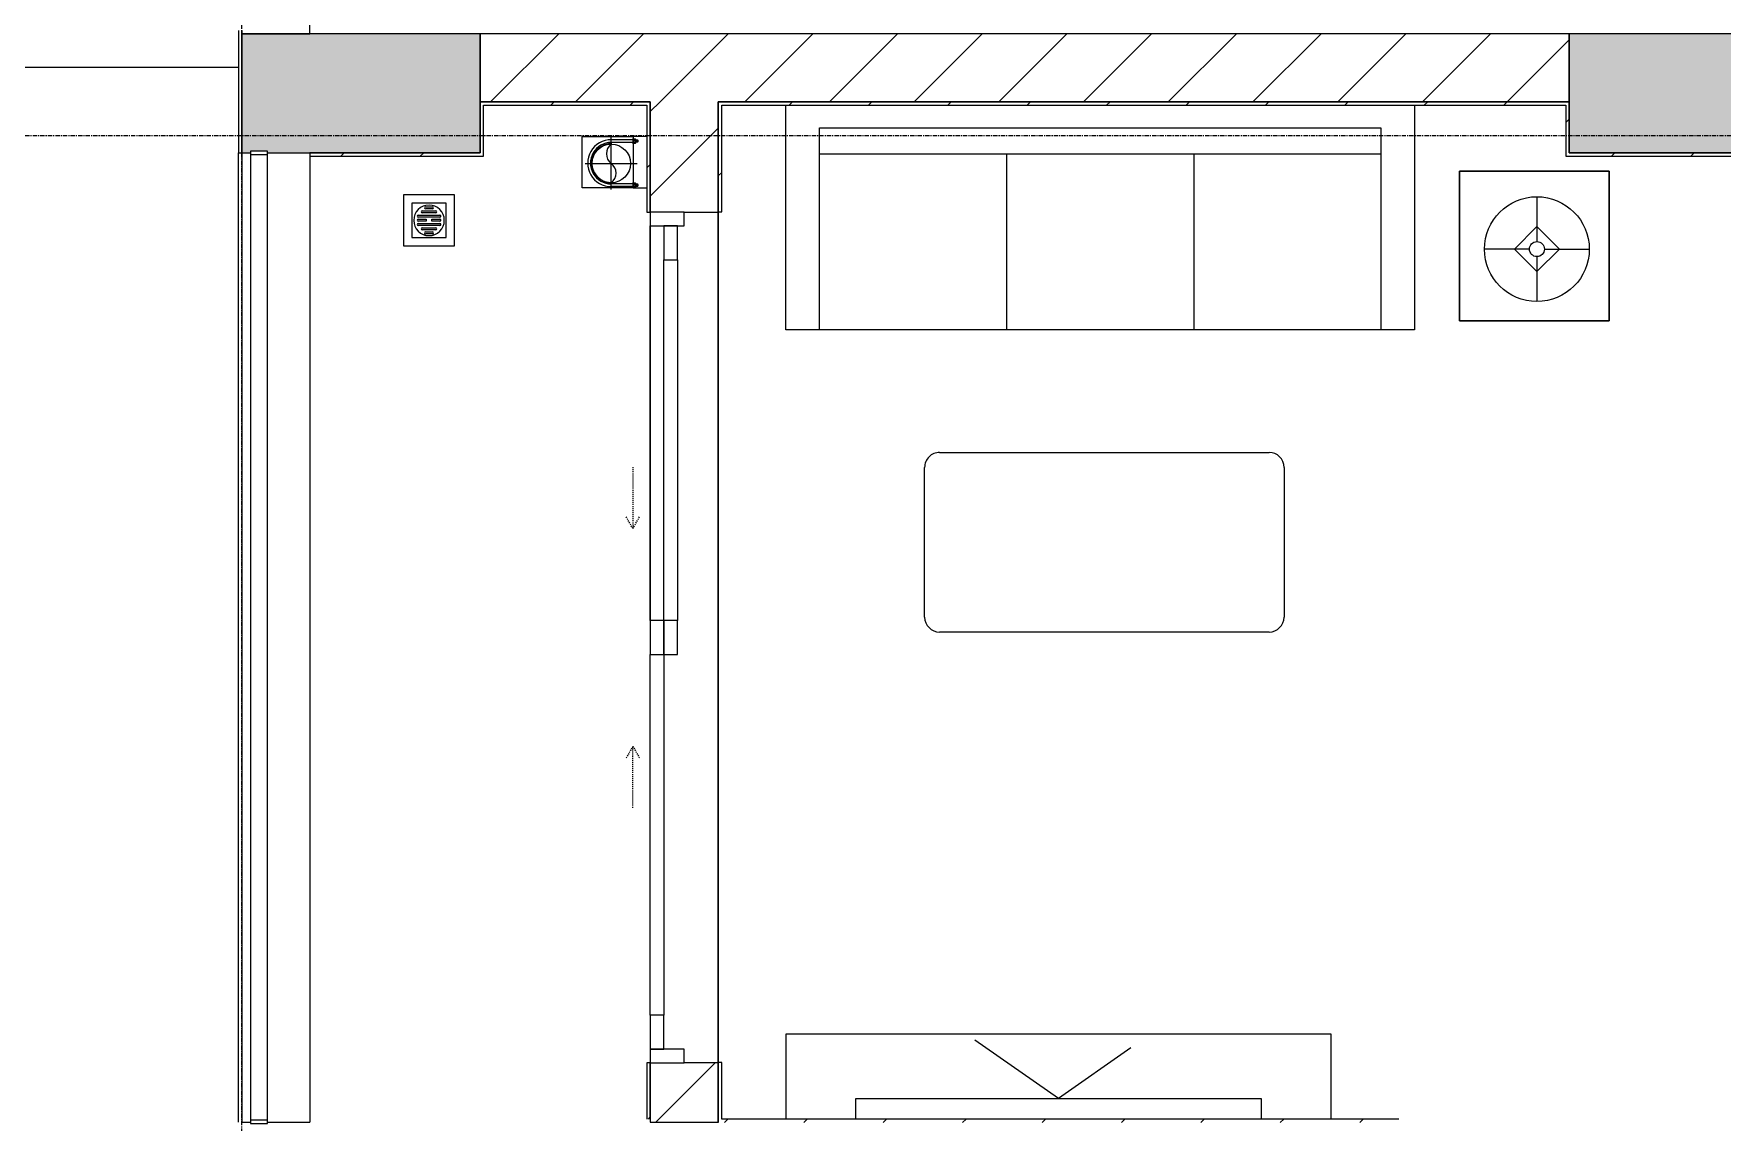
# Model space of a CAD drawing. Header units: millimetres. Extents: x 5356 to 209803, y -16346 to 109894.
# Drawn here: x 33041 to 38003, y 30637 to 33837 of the extents above; entities that cross this region are included whole.
import ezdxf

# ---------------------------------------------------------------- set-up
doc = ezdxf.new("R2010")
doc.units = ezdxf.units.MM
for name, pattern in [('Dash', [6, 3, -3]), ('Grid Line', [22.225, 12.7, -3.175, 3.175, -3.175]), ('IMPORT-CENTER _3_', [10.16, 6.35, -1.27, 1.27, -1.27])]:
    doc.linetypes.add(name, pattern=pattern)
for name, color, linetype, lineweight in [('0-1', 7, 'Continuous', 5), ('A-DOOR', 31, 'Continuous', 9), ('A-DOOR-FRAM', 31, 'Continuous', 9), ('A-DOOR-HDLN', 31, 'Dash', 9), ('A-FLOR', 192, 'Continuous', 9), ('A-FLOR-1', 9, 'Continuous', 9), ('A-FLOR-HRAL', 11, 'Continuous', 9), ('A-WALL', 113, 'Continuous', 9), ('A-WALL-3', 113, 'Continuous', 18), ('A-WALL-PATT-2', 9, 'Continuous', 9), ('A-WALL-PATT-3', 111, 'Continuous', 9), ('G-IMPT', 8, 'Continuous', 9), ('G-IMPT-2', 8, 'IMPORT-CENTER _3_', 9), ('I-FURN', 30, 'Continuous', 9), ('I-FURN-1', 9, 'Continuous', 9), ('I-WALL-1', 253, 'Continuous', 18), ('M-EQPM', 50, 'Continuous', 9), ('S-COLS-1', 254, 'Continuous', 5), ('S-COLS-2', 253, 'Continuous', 18), ('S-GRID-1', 1, 'Grid Line', 9)]:
    doc.layers.add(name, color=color, linetype=linetype, lineweight=lineweight)
pattern_1 = [(45, (0, 0), (-116.6726, 116.6726), [])]
pattern_2 = [(45, (0, 0), (-124.4508, 124.4508), [])]

# ---------------------------------------------------------------- blocks, each defined once
blk = doc.blocks.new('NCV_TKTC_KET CAU_rvt-1-TKCS_MB ĐỊNH VỊ MỐC TỌA ĐỘ CÔNG TRÌNH')
at = {"layer": 'S-COLS-1'}
for points in [[(34352.6, 33486.9), (34352.6, 33836.9), (33652.6, 33836.9), (33652.6, 33486.9), (33677.6, 33486.9), (33677.6, 33491.9), (33727.6, 33491.9), (33727.6, 33486.9)], [(38852.6, 33486.9), (38852.6, 33836.9), (37552.6, 33836.9), (37552.6, 33486.9), (38643.4, 33486.9)]]:
    blk.add_hatch(color=256, dxfattribs=at).paths.add_polyline_path(points)
at = {"layer": 'S-COLS-2'}
for p, q in [((33652.6, 33836.9), (33652.6, 33486.9)), ((34352.6, 33836.9), (33652.6, 33836.9)), ((34352.6, 33486.9), (34352.6, 33836.9)), ((37552.6, 33836.9), (37552.6, 33486.9)), ((38852.6, 33836.9), (37552.6, 33836.9)), ((33652.6, 33486.9), (33677.6, 33486.9)), ((33727.6, 33486.9), (34352.6, 33486.9)), ((37552.6, 33486.9), (38852.6, 33486.9))]:
    blk.add_line(p, q, dxfattribs=at)
blk = doc.blocks.new('LOBBY_SOFA_1 - LOBBY_SOFA_1-851489-TKCS_MB ĐỊNH VỊ MỐC TỌA ĐỘ CÔNG TRÌNH')
at = {"layer": 'I-FURN'}
for p, q in [((-2128.3, 1548.5), (-1160.3, 1548.5)), ((-2172.3, 1064.5), (-2172.3, 1504.5)), ((-1116.3, 1504.5), (-1116.3, 1064.5)), ((-1160.3, 1020.5), (-2128.3, 1020.5)), ((-2556, 660), (-708, 660)), ((-2556, 0), (-2556, 660)), ((-2457, 66), (-2457, 660)), ((-1907, 143), (-1907, 660)), ((-1357, 143), (-1357, 660)), ((-807, 660), (-807, 66)), ((-708, 660), (-708, 0)), ((-2688.2, 633.5), (-3128.2, 633.5)), ((-3128.2, 633.5), (-3128.2, 193.5)), ((-2688.2, 193.5), (-2688.2, 633.5)), ((-2915.4, 445), (-2915.4, 577)), ((-2981.4, 423), (-2915.4, 489)), ((-2915.4, 489), (-2849.4, 423)), ((-2937.4, 423), (-3069.4, 423)), ((-2915.4, 357), (-2981.4, 423)), ((-2849.4, 423), (-2915.4, 357)), ((-2915.4, 269), (-2915.4, 401)), ((-2893.4, 423), (-2761.4, 423)), ((-3128.2, 193.5), (-2688.2, 193.5)), ((-807, 143), (-2457, 143)), ((-807, 66), (-2457, 66))]:
    blk.add_line(p, q, dxfattribs=at)
for radius in [154, 22]:
    blk.add_circle((-2915.4, 423), radius, dxfattribs=at)
for centre, start, end in [((-2128.3, 1504.5), 90, 180), ((-1160.3, 1504.5), 0, 90), ((-2128.3, 1064.5), 180, 270), ((-1160.3, 1064.5), 270, 0)]:
    blk.add_arc(centre, 44, start, end, dxfattribs=at)
at = {"layer": 'I-FURN-1'}
for p, q in [((-2128.3, 1548.5), (-1160.3, 1548.5)), ((-2172.3, 1064.5), (-2172.3, 1504.5)), ((-1116.3, 1504.5), (-1116.3, 1064.5)), ((-1160.3, 1020.5), (-2128.3, 1020.5)), ((-2556, 660), (-708, 660)), ((-2556, 0), (-2556, 660)), ((-708, 660), (-708, 0)), ((-3128.2, 633.5), (-2688.2, 633.5)), ((-3128.2, 193.5), (-3128.2, 633.5)), ((-2688.2, 633.5), (-2688.2, 193.5)), ((-2688.2, 193.5), (-3128.2, 193.5))]:
    blk.add_line(p, q, dxfattribs=at)
for centre, start, end in [((-2128.3, 1504.5), 90, 180), ((-1160.3, 1504.5), 0, 90), ((-2128.3, 1064.5), 180, 270), ((-1160.3, 1064.5), 270, 0)]:
    blk.add_arc(centre, 44, start, end, dxfattribs=at)
blk = doc.blocks.new('RES_BAN AN - RES_BAN AN-850636-TKCS_MB ĐỊNH VỊ MỐC TỌA ĐỘ CÔNG TRÌNH')
at = {"layer": 'I-FURN-1'}
for p, q in [((0, 250), (1600, 250)), ((0, 0), (0, 250)), ((1600, 250), (1600, 0))]:
    blk.add_line(p, q, dxfattribs=at)
blk = doc.blocks.new('KE TIVI-2 - KE TIVI-2-850637-TKCS_MB ĐỊNH VỊ MỐC TỌA ĐỘ CÔNG TRÌNH')
at = {"layer": 'I-FURN-1'}
for p, q in [((0, 60), (-245.7, 232.1)), ((213, 209.1), (0, 60)), ((-595.6, 60), (595.6, 60)), ((-595.6, 0), (-595.6, 60)), ((595.6, 60), (595.6, 0))]:
    blk.add_line(p, q, dxfattribs=at)
blk = doc.blocks.new('NCV_TKTC_TANG 1_rvt-1-TKCS_MB ĐỊNH VỊ MỐC TỌA ĐỘ CÔNG TRÌNH')
at = {"layer": 'A-WALL-PATT-2'}
h = blk.add_hatch(dxfattribs=at)
h.set_pattern_fill('FP_3', color=256, style=0, pattern_type=2)
h.set_pattern_definition(pattern_1)
h.paths.add_polyline_path([(34352.6, 33626.9), (34842.6, 33626.9), (34842.6, 33636.9), (34352.6, 33636.9)])
h = blk.add_hatch(dxfattribs=at)
h.set_pattern_fill('FP_3', color=256, style=0, pattern_type=2)
h.set_pattern_definition(pattern_1)
h.paths.add_polyline_path([(34852.6, 30646.9), (34852.6, 30812.4), (34842.6, 30812.4), (34842.6, 30646.9)])
h.paths.add_polyline_path([(34852.6, 33312.4), (34852.6, 33636.9), (34842.6, 33636.9), (34842.6, 33312.4)])
h = blk.add_hatch(dxfattribs=at)
h.set_pattern_fill('FP_3', color=256, style=0, pattern_type=2)
h.set_pattern_definition(pattern_1)
h.paths.add_polyline_path([(35062.6, 33626.9), (37552.6, 33626.9), (37552.6, 33636.9), (35052.6, 33636.9), (35052.6, 33626.9)])
h = blk.add_hatch(dxfattribs=at)
h.set_pattern_fill('FP_3', color=256, style=0, pattern_type=2)
h.set_pattern_definition(pattern_1)
h.paths.add_polyline_path([(35062.6, 30646.9), (35062.6, 30813.1), (35052.6, 30813.1), (35052.6, 30646.9)])
h.paths.add_polyline_path([(35052.6, 33313.1), (35062.6, 33313.1), (35062.6, 33626.9), (35052.6, 33626.9)])
h = blk.add_hatch(dxfattribs=at)
h.set_pattern_fill('FP_3', color=256, style=0, pattern_type=2)
h.set_pattern_definition(pattern_1)
h.paths.add_polyline_path([(37552.6, 33476.9), (37552.6, 33626.9), (37542.6, 33626.9), (37542.6, 33476.9)])
h = blk.add_hatch(dxfattribs=at)
h.set_pattern_fill('FP_3', color=256, style=0, pattern_type=2)
h.set_pattern_definition(pattern_1)
h.paths.add_polyline_path([(34362.6, 33476.9), (34362.6, 33486.9), (33852.6, 33486.9), (33852.6, 33476.9)])
h = blk.add_hatch(dxfattribs=at)
h.set_pattern_fill('FP_3', color=256, style=0, pattern_type=2)
h.set_pattern_definition(pattern_1)
h.paths.add_polyline_path([(38862.6, 33476.9), (38862.6, 33486.9), (37552.6, 33486.9), (37552.6, 33476.9), (38643.4, 33476.9)])
h = blk.add_hatch(dxfattribs=at)
h.set_pattern_fill('FP_3', color=256, style=0, pattern_type=2)
h.set_pattern_definition(pattern_1)
h.paths.add_polyline_path([(35052.6, 30636.9), (37052.6, 30636.9), (37052.6, 30646.9), (35052.6, 30646.9)])
at = {"layer": 'A-FLOR-1'}
for p, q in [((35052.6, 33312.4), (35052.6, 30813.1)), ((35052.6, 30813.1), (35052.6, 33312.4)), ((34852.6, 33272.4), (34852.6, 32112.4)), ((34952.6, 30813.1), (35052.6, 30813.1))]:
    blk.add_line(p, q, dxfattribs=at)
at = {"layer": 'I-WALL-1'}
for p, q in [((34842.6, 33636.9), (34352.6, 33636.9)), ((34352.6, 33636.9), (34352.6, 33626.9)), ((34352.6, 33626.9), (34352.6, 33486.9)), ((34362.6, 33626.9), (34842.6, 33626.9)), ((34362.6, 33486.9), (34362.6, 33626.9)), ((34852.6, 33636.9), (34842.6, 33636.9)), ((34842.6, 33626.9), (34842.6, 33312.4)), ((34852.6, 33312.4), (34852.6, 33636.9)), ((37552.6, 33636.9), (35052.6, 33636.9)), ((35052.6, 33636.9), (35052.6, 33626.9)), ((35052.6, 33626.9), (35052.6, 33313.1)), ((35062.6, 33626.9), (37542.6, 33626.9)), ((35062.6, 33313.1), (35062.6, 33626.9)), ((37542.6, 33626.9), (37542.6, 33476.9)), ((37552.6, 33626.9), (37552.6, 33636.9)), ((37552.6, 33486.9), (37552.6, 33626.9)), ((34352.6, 33486.9), (33852.6, 33486.9)), ((33852.6, 33486.9), (33852.6, 33476.9)), ((33852.6, 33476.9), (34362.6, 33476.9)), ((34362.6, 33476.9), (34362.6, 33486.9)), ((37542.6, 33476.9), (37552.6, 33476.9)), ((38852.6, 33486.9), (37552.6, 33486.9)), ((37552.6, 33476.9), (38862.6, 33476.9)), ((34842.6, 33312.4), (34852.6, 33312.4)), ((35052.6, 33313.1), (35062.6, 33313.1)), ((34852.6, 30812.4), (34842.6, 30812.4)), ((34842.6, 30812.4), (34842.6, 30646.9)), ((34852.6, 30646.9), (34852.6, 30812.4)), ((35062.6, 30813.1), (35052.6, 30813.1)), ((35052.6, 30813.1), (35052.6, 30646.9)), ((35062.6, 30646.9), (35062.6, 30813.1)), ((35052.6, 30646.9), (35052.6, 30636.9)), ((37052.6, 30646.9), (35062.6, 30646.9))]:
    blk.add_line(p, q, dxfattribs=at)
at = {"layer": 'I-FURN-1', "rotation": 180}
blk.add_blockref('LOBBY_SOFA_1 - LOBBY_SOFA_1-851489-TKCS_MB ĐỊNH VỊ MỐC TỌA ĐỘ CÔNG TRÌNH', (34542.6, 33626.9), dxfattribs=at)
at = {"layer": 'I-FURN-1'}
for name, p in [('RES_BAN AN - RES_BAN AN-850636-TKCS_MB ĐỊNH VỊ MỐC TỌA ĐỘ CÔNG TRÌNH', (35252.2, 30646.9)), ('KE TIVI-2 - KE TIVI-2-850637-TKCS_MB ĐỊNH VỊ MỐC TỌA ĐỘ CÔNG TRÌNH', (36052.2, 30646.9))]:
    blk.add_blockref(name, p, dxfattribs=at)
blk = doc.blocks.new('Railing - 50 x 10mm-1251311-TKCS_MB ĐỊNH VỊ MỐC TỌA ĐỘ CÔNG TRÌNH')
at = {"layer": 'A-FLOR-HRAL'}
for p, q in [((25, 5), (-25, 5)), ((-25, 5), (-25, -5)), ((25, -5), (25, 5)), ((-25, -5), (25, -5))]:
    blk.add_line(p, q, dxfattribs=at)
blk = doc.blocks.new('Railing - Railing-1598336-TKCS_MB ĐỊNH VỊ MỐC TỌA ĐỘ CÔNG TRÌNH')
at = {"layer": 'A-FLOR-HRAL'}
for p, q in [((33677.6, 33481.9), (33677.6, 30644)), ((33727.6, 30644), (33727.6, 33481.9))]:
    blk.add_line(p, q, dxfattribs=at)
for p in [(33702.6, 33486.9), (33702.6, 30639)]:
    blk.add_blockref('Railing - 50 x 10mm-1251311-TKCS_MB ĐỊNH VỊ MỐC TỌA ĐỘ CÔNG TRÌNH', p)
blk = doc.blocks.new('TKTC_XREF_251221_MB TANG 1 - TKTC_XREF_260130_MB TANG 1_dwg_THU NUOC - THU NUOC-444531-TKCS_MB TẦNG 1-4202120-TKCS_MB ĐỊNH VỊ MỐC TỌA ĐỘ CÔNG TRÌNH')
at = {"layer": 'M-EQPM'}
for p, q in [((-23.3, 10.8), (40.9, 10.8)), ((40.9, 4.8), (-23.3, 4.8)), ((-11, 23.3), (28.5, 23.3)), ((28.5, 17.3), (-11, 17.3)), ((-1.1, 35.6), (18.5, 35.6)), ((18.5, 29.6), (-1.1, 29.6)), ((-23.3, -13.6), (40.9, -13.6)), ((40.9, -19.6), (-23.3, -19.6)), ((-11, -26.1), (28.5, -26.1)), ((28.5, -32.1), (-11, -32.1)), ((-1.1, -38.5), (18.5, -38.5)), ((18.5, -44.5), (-1.1, -44.5))]:
    blk.add_line(p, q, dxfattribs=at)
at = {"layer": 'M-EQPM', "flags": 128}
for points in [[(83.7, -79.4), (83.7, 70.6), (-66.3, 70.6), (-66.3, -79.4)], [(58.7, -54.4), (58.7, 45.6), (-41.3, 45.6), (-41.3, -54.4)]]:
    blk.add_lwpolyline(points, close=True, dxfattribs=at)
for points in [[(-23.3, -1.2), (0.7, -1.2), (0.7, -7.2), (-23.3, -7.2)], [(40.9, -7.2), (16.7, -7.2), (16.7, -1.2), (40.9, -1.2)]]:
    blk.add_lwpolyline(points, dxfattribs=at)
at = {"layer": 'M-EQPM'}
for centre, radius, start, end in [((8.7, -4.4), 45, 360, 180), ((8.7, -4.4), 45, 360, 180), ((-23.3, 7.8), 3, 90, 270), ((-11, 20.3), 3, 90, 270), ((-1.1, 32.6), 3, 90, 270), ((18.5, 32.6), 3, 270, 90), ((28.5, 20.3), 3, 270, 90), ((40.9, 7.8), 3, 270, 90), ((8.7, -4.4), 45, 180, 360), ((8.7, -4.4), 45, 180, 360), ((-23.3, -4.2), 3, 90, 270), ((-23.3, -16.6), 3, 90, 270), ((-11, -29.1), 3, 90, 270), ((-1.1, -41.5), 3, 90, 270), ((18.5, -41.5), 3, 270, 90), ((28.5, -29.1), 3, 270, 90), ((40.9, -4.2), 3, 270, 90), ((40.9, -16.6), 3, 270, 90)]:
    blk.add_arc(centre, radius, start, end, dxfattribs=at)
blk = doc.blocks.new('TKTC_XREF_251221_MB TANG 1 - TKTC_XREF_260130_MB TANG 1_dwg_CUM U_DN100-4202112-TKCS_MB ĐỊNH VỊ MỐC TỌA ĐỘ CÔNG TRÌNH')
at = {"layer": 'G-IMPT'}
blk.add_hatch(color=256, dxfattribs=at).paths.add_polyline_path([(0, 61), (0, 57), (14.8, 55.1), (28.5, 49.4), (40.3, 40.3), (49.4, 28.5), (55.1, 14.8), (57, 0), (55.1, -14.8), (49.4, -28.5), (40.3, -40.3), (28.5, -49.4), (14.8, -55.1), (0, -57), (0, -61), (15.8, -58.9), (30.5, -52.8), (43.1, -43.1), (52.8, -30.5), (58.9, -15.8), (61, 0), (58.9, 15.8), (52.8, 30.5), (43.1, 43.1), (30.5, 52.8), (15.8, 58.9)])
for p, q in [((-79.1, 66.6), (-79.1, 63.4)), ((-76.6, 66.6), (-76.6, 63.4)), ((-74.6, 66.6), (-74.6, 63.4)), ((-72.7, 69.3), (-72.7, 60.7)), ((-66.9, 67.9), (-71.7, 67.9)), ((-66.9, 62.1), (-71.7, 62.1)), ((-65, 69), (0, 69)), ((-79.1, -63.4), (-79.1, -66.6)), ((-76.6, -63.4), (-76.6, -66.6)), ((-74.6, -63.4), (-74.6, -66.6)), ((-72.7, -60.7), (-72.7, -69.3)), ((-66.9, -62.1), (-71.7, -62.1)), ((-66.9, -67.9), (-71.7, -67.9)), ((-65, -69), (0, -69))]:
    blk.add_line(p, q, dxfattribs=at)
at = {"layer": 'G-IMPT', "flags": 128}
for points in [[(-72.7, 67.6), (-78.1, 67.6), (-78.1, 62.4), (-72.7, 62.4)], [(-71.7, 59.2), (-66.9, 59.2), (-66.9, 70.8), (-71.7, 70.8)], [(-66.9, 70.8), (-66.9, 72.7), (-65, 72.7), (-65, 57.3), (-66.9, 57.3), (-66.9, 59.2)], [(-65, 61), (0, 61), (0, 57)], [(-72.7, -62.4), (-78.1, -62.4), (-78.1, -67.6), (-72.7, -67.6)], [(-71.7, -70.8), (-66.9, -70.8), (-66.9, -59.2), (-71.7, -59.2)], [(-66.9, -59.2), (-66.9, -57.3), (-65, -57.3), (-65, -72.7), (-66.9, -72.7), (-66.9, -70.8)], [(-65, -61), (0, -61), (0, -57)]]:
    blk.add_lwpolyline(points, dxfattribs=at)
at = {"layer": 'G-IMPT'}
for centre, radius, start, end in [((-78.1, 66.6), 0.96, 90, 180), ((-78.1, 63.4), 0.96, 180, 270), ((-71.1, 69.3), 1.56, 112.6199, 247.3801), ((-67.9, 65), 4.8, 143.1301, 216.8699), ((-71.1, 60.7), 1.56, 112.6199, 247.3801), ((0, 0), 69, 270, 90), ((0, 0), 61, 270, 90), ((0, 0), 57, 270, 90), ((-78.1, -63.4), 0.96, 90, 180), ((-78.1, -66.6), 0.96, 180, 270), ((-71.1, -60.7), 1.56, 112.6199, 247.3801), ((-67.9, -65), 4.8, 143.1301, 216.8699), ((-71.1, -69.3), 1.56, 112.6199, 247.3801)]:
    blk.add_arc(centre, radius, start, end, dxfattribs=at)
blk = doc.blocks.new('TKTC_XREF_251221_MB TANG 1 - TKTC_XREF_260130_MB TANG 1_dwg_$cc-V293-TKCS_MB ĐỊNH VỊ MỐC TỌA ĐỘ CÔNG TRÌNH')
at = {"layer": 'G-IMPT'}
blk.add_circle((0, 0), 0.5, dxfattribs=at)
for centre, radius, start, end in [((0, 0), 0.5, 90, 270), ((0.188, 0.25), 0.313, 126.8699, 233.1301), ((-0.188, -0.25), 0.313, 306.8699, 53.1301)]:
    blk.add_arc(centre, radius, start, end, dxfattribs=at)
at = {"layer": 'G-IMPT-2'}
for p, q in [((0, -0.673), (0, 0.673)), ((-0.673, 0), (0.673, 0))]:
    blk.add_line(p, q, dxfattribs=at)
blk = doc.blocks.new('TKTC_XREF_251221_MB TANG 1 - TKTC_XREF_260130_MB TANG 1_dwg-4202109-TKCS_MB ĐỊNH VỊ MỐC TỌA ĐỘ CÔNG TRÌNH')
at = {"layer": 'G-IMPT', "flags": 128}
blk.add_lwpolyline([(-168349, -367962.4), (-168498.7, -367962.4), (-168498.7, -367812), (-168349, -367812)], close=True, dxfattribs=at)
blk.add_lwpolyline([(-168309.1, -367811.9), (-168348.9, -367812.2), (-168348.9, -367962.6), (-168309.1, -367962.4)], dxfattribs=at)
for name, p, xscale, yscale, zscale, rotation in [('TKTC_XREF_251221_MB TANG 1 - TKTC_XREF_260130_MB TANG 1_dwg_$cc-V293-TKCS_MB ĐỊNH VỊ MỐC TỌA ĐỘ CÔNG TRÌNH', (-168413.9, -367890.9), 113.7150000000073, 113.7150000000073, 113.7150000000073, 359.9990086636432), ('TKTC_XREF_251221_MB TANG 1 - TKTC_XREF_260130_MB TANG 1_dwg_CUM U_DN100-4202112-TKCS_MB ĐỊNH VỊ MỐC TỌA ĐỘ CÔNG TRÌNH', (-168413.9, -367890), 0.9975000000000006, 0.9975000000000006, 0.9975000000000006, 180.000991338195)]:
    blk.add_blockref(name, p, dxfattribs=dict(xscale=xscale, yscale=yscale, zscale=zscale, rotation=rotation))
blk.add_blockref('TKTC_XREF_251221_MB TANG 1 - TKTC_XREF_260130_MB TANG 1_dwg_THU NUOC - THU NUOC-444531-TKCS_MB TẦNG 1-4202120-TKCS_MB ĐỊNH VỊ MỐC TỌA ĐỘ CÔNG TRÌNH', (-168957.9, -368053.7))
blk = doc.blocks.new('TKTC_XREF_251221_MB TANG 1 - TKTC_XREF_251221_MB TANG 1-2038492-TKCS_MB ĐỊNH VỊ MỐC TỌA ĐỘ CÔNG TRÌNH')
blk.add_blockref('TKTC_XREF_251221_MB TANG 1 - TKTC_XREF_260130_MB TANG 1_dwg-4202109-TKCS_MB ĐỊNH VỊ MỐC TỌA ĐỘ CÔNG TRÌNH', (169499.1, 384109.7))
blk = doc.blocks.new('DEG_02-DEG_03 - DEG_02-2500x2400mm-CỬA ĐI 02 CÁNH TRƯỢT-625766-TKCS_MB ĐỊNH VỊ MỐC TỌA ĐỘ CÔNG TRÌNH')
at = {"layer": 'A-DOOR'}
for p, q in [((-1110, 100), (-1210, 100)), ((-1210, 100), (-1210, 60)), ((-1110, 60), (-1110, 100)), ((-1110, 100), (-50, 100)), ((50, 100), (-50, 100)), ((-50, 100), (-50, 60)), ((50, 60), (50, 100)), ((-1210, 60), (-1110, 60)), ((-50, 60), (-1110, 60)), ((50, 60), (-50, 60)), ((-50, 60), (-50, 20)), ((-50, 60), (50, 60)), ((50, 20), (50, 60)), ((50, 60), (1110, 60)), ((1210, 60), (1110, 60)), ((1110, 60), (1110, 20)), ((1210, 20), (1210, 60)), ((-50, 20), (50, 20)), ((1110, 20), (50, 20)), ((1110, 20), (1210, 20))]:
    blk.add_line(p, q, dxfattribs=at)
at = {"layer": 'A-DOOR-FRAM'}
for p, q in [((-1210, 100), (-1250, 100)), ((-1250, 100), (-1250, 0)), ((-1210, 0), (-1210, 100)), ((1250, 100), (1210, 100)), ((1210, 100), (1210, 0)), ((1250, 0), (1250, 100)), ((-1250, 0), (-1210, 0)), ((1210, 0), (1250, 0))]:
    blk.add_line(p, q, dxfattribs=at)
at = {"layer": 'A-DOOR-HDLN'}
for p, q in [((-500.4, 151.1), (-320.4, 151.1)), ((-320.4, 151.1), (-355, 171.1)), ((-320.4, 151.1), (-355, 131.1)), ((320.4, 151.1), (355, 171.1)), ((320.4, 151.1), (355, 131.1)), ((500.4, 151.1), (320.4, 151.1))]:
    blk.add_line(p, q, dxfattribs=at)

msp = doc.modelspace()

# ---------------------------------------------------------------- hatches: boundary and pattern name
at = {"layer": 'A-WALL-PATT-3'}
h = msp.add_hatch(dxfattribs=at)
h.set_pattern_fill('FP_1', color=256, style=0, pattern_type=2)
h.set_pattern_definition(pattern_2)
h.paths.add_polyline_path([(37552.6, 33636.9), (37552.6, 33836.9), (34352.6, 33836.9), (34352.6, 33636.9), (36827.7, 33636.9)])
h = msp.add_hatch(dxfattribs=at)
h.set_pattern_fill('FP_1', color=256, style=0, pattern_type=2)
h.set_pattern_definition(pattern_2)
h.paths.add_polyline_path([(34852.6, 30637.5), (35052.6, 30637.5), (35052.6, 30812.4), (34852.6, 30812.4)])
h.paths.add_polyline_path([(35052.6, 33312.4), (35052.6, 33636.9), (34852.6, 33636.9), (34852.6, 33312.4), (35012.1, 33312.4)])

# ---------------------------------------------------------------- linework, layer by layer
at = {"layer": 'A-FLOR'}
msp.add_line((33642.6, 33737.4), (32542.6, 33737.4), dxfattribs=at)
at = {"layer": 'A-WALL'}
for p, q in [((33852.6, 33836.9), (33852.6, 33886.9)), ((33642.6, 30637.4), (33642.6, 33486.9)), ((33652.6, 33486.9), (33652.6, 30637.4)), ((33852.6, 33476.9), (33852.6, 30637.5)), ((35052.6, 33312.4), (35052.6, 30813.1)), ((34852.6, 32112.4), (34852.6, 33272.4)), ((33652.6, 30637.5), (33677.6, 30637.5)), ((33727.6, 30637.5), (33852.6, 30637.5))]:
    msp.add_line(p, q, dxfattribs=at)
at = {"layer": 'A-WALL-3'}
for p, q in [((33642.6, 33846.9), (33642.6, 33486.9)), ((33652.6, 33846.9), (33652.6, 33836.9)), ((33652.6, 33486.9), (33652.6, 33846.9)), ((33652.6, 33836.9), (33852.6, 33836.9)), ((37552.6, 33836.9), (34352.6, 33836.9)), ((34352.6, 33836.9), (34352.6, 33636.9)), ((37552.6, 33636.9), (37552.6, 33836.9)), ((34352.6, 33636.9), (34852.6, 33636.9)), ((34852.6, 33636.9), (34852.6, 33312.4)), ((35052.6, 33636.9), (37552.6, 33636.9)), ((35052.6, 33312.4), (35052.6, 33636.9)), ((33642.6, 33486.9), (33652.6, 33486.9)), ((34952.6, 33312.4), (35052.6, 33312.4)), ((34852.6, 30812.4), (34852.6, 30637.5)), ((35052.6, 30812.4), (34952.6, 30812.4)), ((35052.6, 30637.5), (35052.6, 30812.4)), ((34852.6, 30637.5), (35052.6, 30637.5))]:
    msp.add_line(p, q, dxfattribs=at)
at = {"layer": 'S-GRID-1'}
for p, q in [((33652.6, 20960.6), (33652.6, 80482.7)), ((131551.8, 33536.9), (29351.8, 33536.9))]:
    msp.add_line(p, q, dxfattribs=at)

# ---------------------------------------------------------------- block references
at = {"layer": '0-1'}
for name in ['NCV_TKTC_KET CAU_rvt-1-TKCS_MB ĐỊNH VỊ MỐC TỌA ĐỘ CÔNG TRÌNH', 'NCV_TKTC_TANG 1_rvt-1-TKCS_MB ĐỊNH VỊ MỐC TỌA ĐỘ CÔNG TRÌNH']:
    msp.add_blockref(name, (0, 0), dxfattribs=at)
at = {"layer": 'A-DOOR', "rotation": 89.9999999999999}
msp.add_blockref('DEG_02-DEG_03 - DEG_02-2500x2400mm-CỬA ĐI 02 CÁNH TRƯỢT-625766-TKCS_MB ĐỊNH VỊ MỐC TỌA ĐỘ CÔNG TRÌNH', (34952.6, 32062.4), dxfattribs=at)
at = {"layer": 'A-FLOR-HRAL'}
msp.add_blockref('Railing - Railing-1598336-TKCS_MB ĐỊNH VỊ MỐC TỌA ĐỘ CÔNG TRÌNH', (0, 0), dxfattribs=at)
at = {"layer": 'M-EQPM'}
msp.add_blockref('TKTC_XREF_251221_MB TANG 1 - TKTC_XREF_251221_MB TANG 1-2038492-TKCS_MB ĐỊNH VỊ MỐC TỌA ĐỘ CÔNG TRÌNH', (33652.6, 17236.9), dxfattribs=at)

doc.saveas('drawing.dxf')
